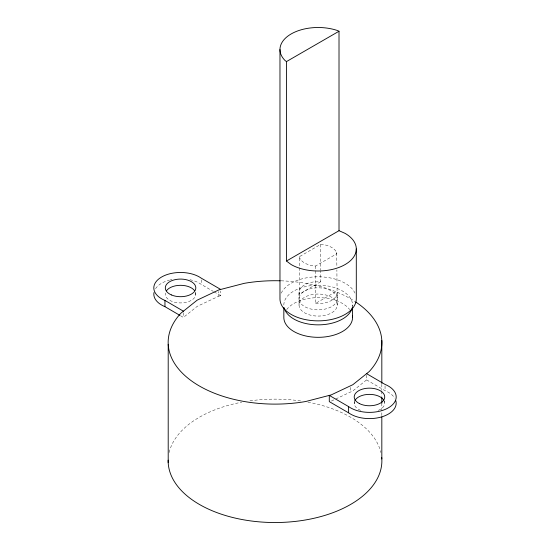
<?xml version="1.0" encoding="UTF-8"?>
<svg xmlns="http://www.w3.org/2000/svg" width="550" height="550" viewBox="0 0 550 550"><rect width="100%" height="100%" fill="white"/><g stroke="black" fill="none" stroke-linecap="round" stroke-linejoin="round"><path stroke-width="0.41" stroke-dasharray="2.75 2.06" d="M299.049 305.009L299.049 292.545L299.722 289.699A19.085 11.021 0 0 1 308.66 283.03L313.273 281.937L320.691 281.772L320.691 270.724M337.219 305.106A19.085 11.014 0 0 0 308.66 295.494A19.085 11.014 0 0 0 308.522 314.579A19.085 11.014 0 0 0 337.219 305.106L336.882 269.871M180.455 315.7L183.404 317.426L197.175 306.377L218.783 296.189L218.797 291.507M366.603 375.217L366.603 379.892L352.832 390.933L331.224 401.122M320.691 281.772L299.386 294.071L299.386 256.678L320.691 244.379L323.153 244.571A19.085 11.014 0 0 1 336.586 252.395L336.882 266.475M299.386 256.678L299.681 258.005A19.085 11.014 0 0 0 313.115 265.829L315.583 266.021L336.882 253.722L336.586 252.395M315.583 266.021L315.583 303.414L336.882 291.122M218.783 296.189L220.708 295.687L220.708 291.012M315.583 303.414L322.994 303.249L327.607 302.156A19.085 11.021 0 0 0 336.545 295.488L337.219 292.641L337.219 298.87A19.085 11.014 0 0 1 308.522 308.344A19.085 11.014 0 0 1 308.667 289.259A19.085 11.014 0 0 1 337.219 298.87M189.97 279.702A26.716 15.421 0 0 1 201.204 284.357L213.283 291.397M214.026 291.83L220.708 295.687M366.603 379.892L385.055 390.658A26.716 15.421 0 0 1 394.68 398.083M299.049 292.545L299.049 298.781M385.055 385.983L385.055 390.658M384.697 401.06L384.697 402.621M381.824 384.312L381.824 390.321M381.824 391.174L381.824 396.323M381.824 403.191L381.824 416.061M354.234 401.411L354.234 403.748M352.543 305.023L352.543 306.687M350.309 387.447L350.309 392.123M320.691 244.379L320.691 269.871M201.396 279.868L201.396 284.543M195.711 292.091L195.711 295.206M183.404 312.751L183.404 317.426M281.27 293.123A38.163 22.034 0 0 1 318.134 276.794A38.163 22.034 0 0 1 354.998 293.123M169.125 452.513A106.858 61.696 0 0 1 241.684 402.215M249.941 400.861A106.858 61.696 0 0 1 301.214 401.019M307.924 402.139A106.858 61.696 0 0 1 380.902 452.54M281.077 280.823A106.858 61.696 0 0 1 354.977 301.496M286.708 309.561A34.348 19.828 0 0 1 318.189 297.66A34.348 19.828 0 0 1 349.669 309.561M155.54 288.688A26.716 15.421 0 0 1 169.531 280.081M170.328 279.881A26.716 15.421 0 0 1 171.964 279.524M195.683 292.909A15.262 8.814 0 0 1 180.668 302.933A15.262 8.814 0 0 1 165.412 293.033M384.299 401.101A15.262 8.814 0 0 1 377.926 410.52M360.635 410.376A15.262 8.814 0 0 1 354.496 401.452M283.841 305.023A34.348 19.828 0 0 1 319.474 285.209A34.348 19.828 0 0 1 352.447 306.501"/><path stroke-width="0.82" d="M355.692 301.964A106.858 61.696 0 0 1 369.132 371.635L352.832 384.704L331.224 394.893L305.786 401.5A106.858 61.696 0 0 1 192.246 381.439A106.858 61.696 0 0 1 180.895 313.204L197.196 300.135L218.804 289.946L244.241 283.339A106.858 61.696 0 0 1 280.225 280.796M286.461 261.023L286.461 61.586L339.013 31.247L339.013 230.684L286.461 261.023L291.149 264.55A38.163 22.034 0 0 0 345.118 264.55A38.163 22.034 0 0 0 345.118 233.386L339.013 230.684M339.013 31.247L337.219 30.449A38.163 22.034 0 0 0 291.149 33.956A38.163 22.034 0 0 0 285.086 60.548L286.461 61.586M220.708 289.451L201.204 278.128A26.716 15.421 0 0 0 161.054 277.344A26.716 15.421 0 0 0 164.952 300.431L164.952 306.666L179.719 315.274M366.603 373.663L385.055 384.422A26.716 15.421 0 0 1 388.939 407.509A26.716 15.421 0 0 1 348.796 406.718L329.292 395.395L329.292 401.624L348.796 412.954A26.716 15.421 0 0 0 380.462 417.237A26.716 15.421 0 0 0 395.828 400.689M164.952 300.431L183.404 311.19M381.824 340.553L381.824 383.453M381.824 397.183L381.824 403.191M381.824 416.921L381.824 458.961M356.297 248.964L356.297 298.829A38.163 22.034 0 0 1 318.134 320.863A38.163 22.034 0 0 1 279.971 298.829L279.971 49.534M352.543 307.519L352.543 317.488M348.604 406.539L348.604 412.775M283.841 307.519L283.841 317.488A34.348 19.828 0 0 0 319.474 337.308A34.348 19.828 0 0 0 352.447 316.016M168.204 344.286L168.204 462.701M381.707 457.366A106.858 61.696 0 0 1 277.441 522.514A106.858 61.696 0 0 1 168.156 460.164M164.952 306.666A26.716 15.421 0 0 1 153.952 292.607M166.416 290.806A15.262 8.814 0 0 1 180.455 285.306A15.262 8.814 0 0 1 194.624 290.689M354.812 400.709A15.262 8.814 0 0 1 369.153 394.371A15.262 8.814 0 0 1 383.928 400.366M352.158 307.986A34.348 19.828 0 0 1 318.189 324.857A34.348 19.828 0 0 1 284.226 307.986M171.353 294.917A15.262 8.814 0 0 0 195.711 288.977A15.262 8.814 0 0 0 174.618 279.771A15.262 8.814 0 0 0 171.353 294.917M359.384 403.569A15.262 8.814 0 0 0 384.436 398.681A15.262 8.814 0 0 0 364.581 388.603A15.262 8.814 0 0 0 359.384 403.569"/></g></svg>
